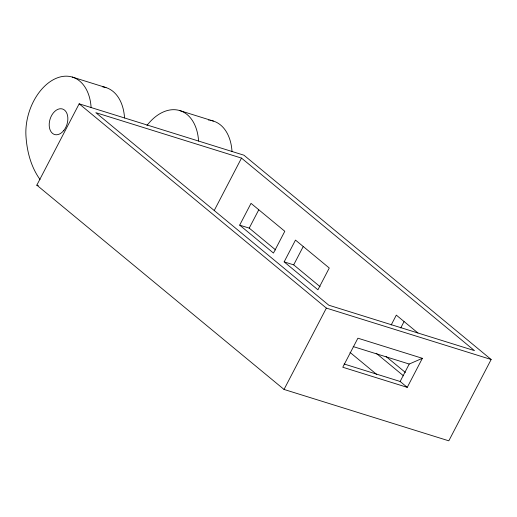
<?xml version="1.0" encoding="UTF-8"?>
<svg xmlns="http://www.w3.org/2000/svg" width="517" height="517" viewBox="0 0 517 517"><rect width="100%" height="100%" fill="white"/><g stroke="black" fill="none" stroke-linecap="round" stroke-linejoin="round"><path stroke-width="0.78" d="M36.83 185.151L79.166 103.814L243.946 155.203L491.15 359.496L448.808 440.827L284.033 389.443L36.83 185.151L38.316 185.616M214.251 210.464L241.504 158.105L95.832 112.674L328.812 305.204L474.483 350.636L241.504 158.105M239.675 225.141L251.016 203.355L284.809 231.28L273.467 253.065L239.675 225.141L249.226 228.12L275.645 249.95M249.226 228.12L258.739 209.85M284.137 261.88L295.478 240.095L329.271 268.019L317.929 289.804L284.137 261.88L293.688 264.859L320.107 286.696M293.688 264.859L303.201 246.59M284.033 389.443L326.369 308.106L79.166 103.814M391.188 324.98L396.319 315.124L417.93 332.98M400.74 327.959L404.036 321.619M407.254 387.349L400.139 381.475L409.212 364.046L422.376 358.307L357.9 338.196L342.777 367.244L407.254 387.349L422.376 358.307M72.277 77.059L105.972 87.567M146.957 125.457A46.756 30.975 -72.7 0 1 179.742 110.573L213.431 121.081M326.369 308.106L491.15 359.496M353.176 346.571L409.212 364.046M344.102 364L400.139 381.475M386.109 356.543L405.373 372.453M376.202 353.266L403.518 375.84M350.022 352.4L376.712 374.463M40.042 179.528C30.93 166.92 26.916 151.307 25.953 135.952A46.756 30.975 -72.7 0 1 55.894 78.442A46.756 30.975 -72.7 0 1 91.108 107.542M102.534 86.798A46.756 30.975 -72.7 0 1 124.539 117.966M179.742 110.573A46.756 30.975 -72.7 0 1 198.573 141.057M210.27 120.351A46.756 30.975 -72.7 0 1 232.004 151.481M208.642 120.17A46.756 30.975 -72.7 0 1 209.185 120.215M63.862 130.407A13.358 8.847 -72.7 0 0 62.512 108.997A13.358 8.847 -72.7 0 0 49.225 125.838A13.358 8.847 -72.7 0 0 63.862 130.407"/></g></svg>
